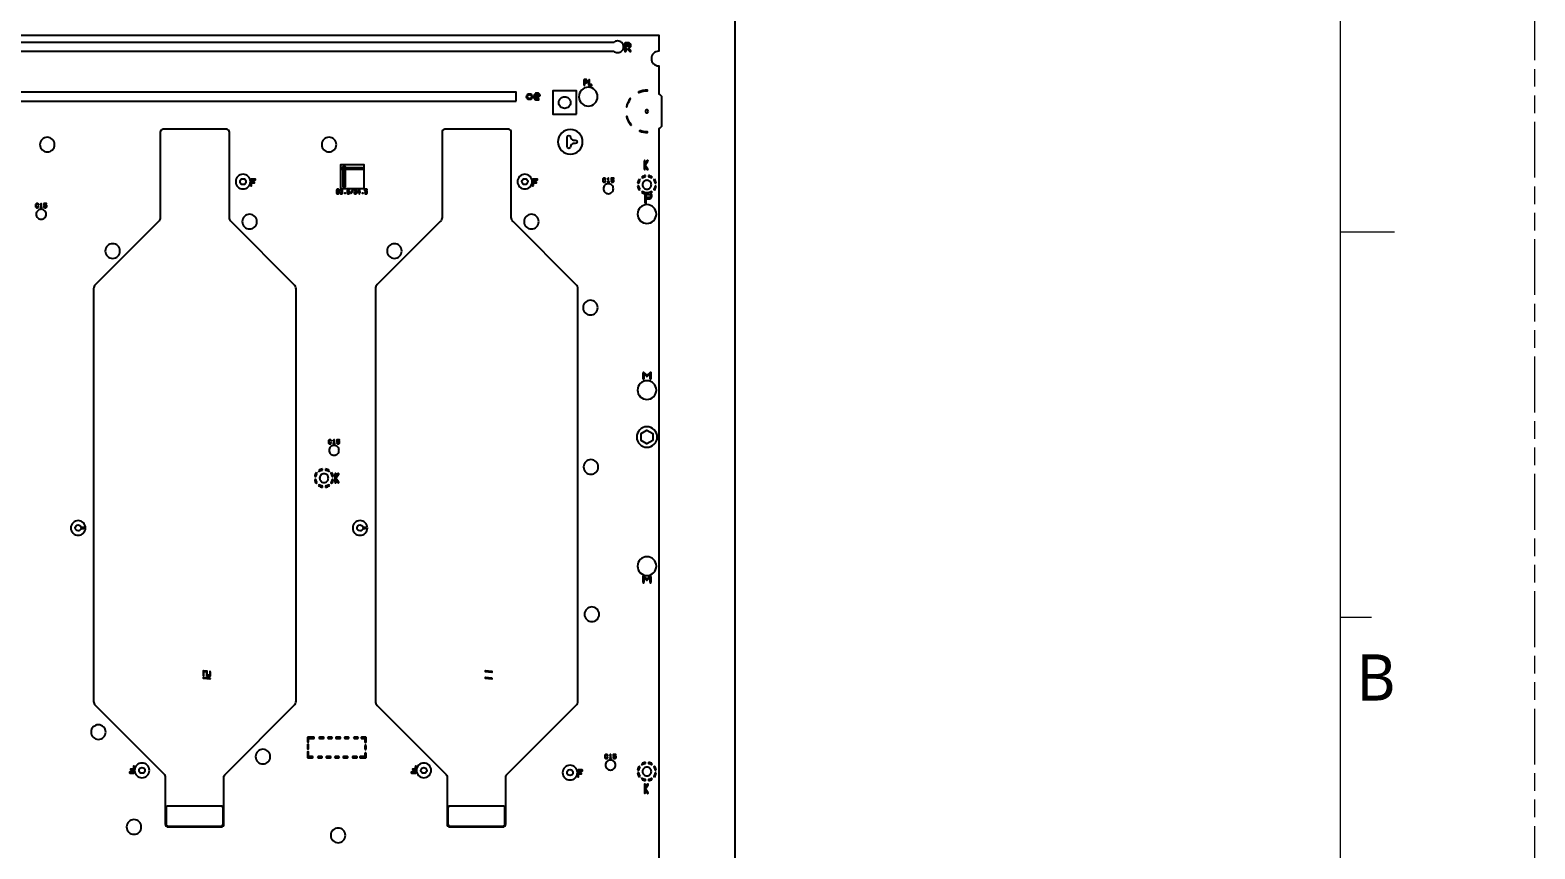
# Model space of a CAD drawing. Extents: x 2864 to 3941, y 2420 to 3182.
# Drawn here: x 3684.9 to 3941.2, y 2906 to 3045.5 of the extents above; entities that cross this region are included whole.
import ezdxf

# ---------------------------------------------------------------- set-up
doc = ezdxf.new("R2010")
doc.units = 0
doc.linetypes.add('PHANTOM', pattern=[29.5, 9.5, -1.5, 3, -1.5, 3, -1.5, 9.5])
doc.layers.get('0').update_dxf_attribs({"lineweight": 0})
doc.layers.add('0PAPERF', color=2, linetype='PHANTOM', lineweight=0, plot=False)
for name, color, linetype in [('btr2_panel_layer1', 7, 'Continuous'), ('susa-b_layer0', 1, 'Continuous'), ('鵬鼎', 5, 'Continuous')]:
    doc.layers.add(name, color=color, linetype=linetype)
doc.layers.add('備註', color=1, linetype='Continuous', lineweight=0)
doc.styles.get("Standard").update_dxf_attribs({"font": 'simplex.shx', "height": 2.7})

msp = doc.modelspace()

# ---------------------------------------------------------------- linework, layer by layer
at = {"lineweight": 0}
for p, q in [((3908.06702, 2441.38617), (3908.06702, 3142.38933)), ((3908.06702, 3011.11533), (3917.2562, 3011.11533)), ((3908.06702, 2945.47833), (3913.31798, 2945.47833))]:
    msp.add_line(p, q, dxfattribs=at)
at = {"layer": '0PAPERF'}
msp.add_line((3908.06702, 2441.38617), (3908.06702, 3124.92558), dxfattribs=at)
at = {"layer": 'btr2_panel_layer1'}
for p, q in [((3783.35363, 3019.60189), (3783.45297, 3019.60189)), ((3788.77217, 3019.97334), (3788.62873, 3020.11678)), ((3789.67299, 3020.55358), (3789.67299, 3020.75643)), ((3740.80277, 3017.94934), (3740.88153, 3018.0981)), ((3740.88153, 3017.94934), (3740.80277, 3017.94934)), ((3740.88153, 3018.0981), (3740.88153, 3017.94934)), ((3788.62874, 3018.23538), (3788.77217, 3018.37882)), ((3686.75085, 3015.25875), (3686.85018, 3015.25875)), ((3736.63384, 2975.02588), (3736.73318, 2975.02588)), ((3734.67299, 2970.55358), (3734.67299, 2970.75643)), ((3733.77217, 2969.97334), (3733.62873, 2970.11678)), ((3733.62874, 2968.23538), (3733.77217, 2968.37882)), ((3783.71216, 2921.39331), (3783.81149, 2921.39331)), ((3788.77217, 2919.97334), (3788.62873, 2920.11678)), ((3789.67299, 2920.55358), (3789.67299, 2920.75643)), ((3788.62874, 2918.23538), (3788.77217, 2918.37882))]:
    msp.add_line(p, q, dxfattribs=at)
at = {"layer": 'btr2_panel_layer1', "linetype": 'Continuous'}
for points in [[(3804.92299, 2643.67608), (3804.92299, 2838.97608), (3805.92299, 2838.97608, 1), (3805.92299, 2839.37608), (3804.92299, 2839.37608), (3804.92299, 3044.67608), (3804.92299, 3058.97608), (3805.92299, 3058.97608, 1), (3805.92299, 3059.37608), (3804.92299, 3059.37608), (3804.92299, 3080.67608), (3791.92299, 3080.67608), (3537.92299, 3080.67608), (3524.92299, 3080.67608), (3524.92299, 3059.37608), (3523.92299, 3059.37608, 1), (3523.92299, 3058.97608), (3524.92299, 3058.97608), (3524.92299, 3044.67608)], [(3537.92299, 3044.67608), (3791.92299, 3044.67608), (3791.92299, 3041.92608, 0.414215), (3790.67299, 3040.67608, 0.414215), (3791.92299, 3039.42608), (3791.92299, 3034.66941, -0.044688), (3792.42299, 3034.26645), (3792.42299, 3029.08572, -0.044688), (3791.92299, 3028.68276), (3791.92299, 2842.16941, -0.044688), (3792.42299, 2841.76645), (3792.42299, 2836.58572, -0.044688), (3791.92299, 2836.18276), (3791.92299, 2654.66941, -0.044688)], [(3787.20698, 3042.80096), (3787.20698, 3043.00792, 0.200077), (3787.16998, 3043.09669), (3786.9638, 3043.30287, 0.200077), (3786.87503, 3043.33987), (3786.25417, 3043.33987, 0.414226), (3786.12917, 3043.21487), (3786.12917, 3042.59401)], [(3786.12917, 3042.59401), (3786.12917, 3041.97315, 1), (3786.37917, 3041.97315), (3786.37917, 3042.46901), (3786.40935, 3042.46901), (3786.9936, 3041.88476, 1), (3787.17037, 3042.06154), (3786.7629, 3042.46901)], [(3786.7629, 3042.46901), (3786.87503, 3042.46901, 0.200077), (3786.9638, 3042.50601), (3787.16998, 3042.71219, 0.200077), (3787.20698, 3042.80096)], [(3779.77314, 3036.72953), (3779.77314, 3036.87125, 0.166398), (3779.75867, 3036.9142), (3779.6494, 3037.05658, 0.234442), (3779.59354, 3037.08396), (3779.26606, 3037.08396, 0.414239), (3779.19606, 3037.01396), (3779.19606, 3036.58681)], [(3587.0461, 3035.76996), (3587.0461, 3034.92848), (3586.89919, 3034.92848, 0.063141), (3586.88021, 3034.92608), (3564.34346, 3034.92608), (3564.34346, 3033.42608), (3767.6443, 3033.42608)], [(3767.6443, 3033.42608), (3767.6443, 3034.92608), (3653.66213, 3034.92608), (3653.55253, 3035.0085, 0.047639), (3653.25438, 3035.14515, 0.065531), (3653.10294, 3035.17885), (3653.09688, 3035.17885), (3653.09082, 3035.17077), (3653.09082, 3035.15144), (3653.12299, 3035.1177), (3653.19536, 3035.06372), (3653.31598, 3034.94227), (3653.33004, 3034.92608)], [(3771.72749, 3034.49203), (3771.50895, 3034.72713, 0.209079), (3771.44281, 3034.75585), (3771.00616, 3034.75585, 0.209079), (3770.94003, 3034.72713), (3770.72148, 3034.49203, 0.190123), (3770.6974, 3034.43053), (3770.6974, 3034.19565)], [(3770.6974, 3034.19565), (3770.6974, 3033.96077, 0.190123), (3770.72148, 3033.89927), (3770.94003, 3033.66418, 0.209079), (3771.00616, 3033.63545), (3771.44303, 3033.63545, 1), (3771.44303, 3033.81545), (3771.04516, 3033.81545), (3770.8774, 3033.99592), (3770.8774, 3034.10565), (3771.44303, 3034.10565, 0.20993), (3771.50929, 3034.13475), (3771.72711, 3034.36907, 0.394798), (3771.72749, 3034.49203)], [(3779.19606, 3036.58681), (3779.19606, 3036.15966, 1), (3779.33606, 3036.15966), (3779.33606, 3036.51681), (3779.59354, 3036.51681, 0.234442), (3779.6494, 3036.54419), (3779.75867, 3036.68658, 0.166397), (3779.77314, 3036.72953)], [(3788.51454, 3034.98913, 1), (3788.55366, 3034.8971, -0.104909), (3789.97943, 3035.17563, 1), (3789.98104, 3035.27561)], [(3786.41505, 3032.48502, 1), (3786.5125, 3032.46255, -0.106282), (3787.13706, 3033.79472)], [(3787.25342, 3029.41259, -0.111014), (3786.54155, 3030.77282, 1), (3786.44494, 3030.74701)], [(3789.61366, 3022.76598), (3789.61366, 3023.24533, 1), (3789.46366, 3023.24533), (3789.46366, 3021.80493, 1), (3789.61366, 3021.80493), (3789.61366, 3022.28428)], [(3790.09709, 3021.84751), (3789.62976, 3022.52513), (3790.09709, 3023.20275, 1), (3789.97361, 3023.28791), (3789.61366, 3022.76598)], [(3789.61366, 3022.28428), (3789.97361, 3021.76235, 1), (3790.09709, 3021.84751)], [(3723.2064, 3019.99201, 1), (3723.2064, 3020.14201), (3722.51103, 3020.14201, 0.414241), (3722.43603, 3020.06701), (3722.43603, 3019.54549)], [(3722.43603, 3019.54549), (3722.43603, 3019.02397, 1), (3722.58603, 3019.02397), (3722.58603, 3019.47049), (3723.03256, 3019.47049, 1), (3723.03256, 3019.62049), (3722.58603, 3019.62049), (3722.58603, 3019.99201), (3723.2064, 3019.99201)], [(3771.2064, 3019.99201, 1), (3771.2064, 3020.14201), (3770.51103, 3020.14201, 0.414241), (3770.43603, 3020.06701), (3770.43603, 3019.54549)], [(3770.43603, 3019.54549), (3770.43603, 3019.02397, 1), (3770.58603, 3019.02397), (3770.58603, 3019.47049), (3771.03256, 3019.47049, 1), (3771.03256, 3019.62049), (3770.58603, 3019.62049), (3770.58603, 3019.99201), (3771.2064, 3019.99201)], [(3783.45297, 3019.60189, 1), (3783.45297, 3019.70189), (3783.40363, 3019.70189), (3783.40363, 3020.24792, 0.669786), (3783.31812, 3020.28312), (3783.21894, 3020.18394, 1), (3783.28965, 3020.11323), (3783.30363, 3020.12721)], [(3783.30363, 3020.12721), (3783.30363, 3019.70189), (3783.25429, 3019.70189, 1), (3783.25429, 3019.60189), (3783.35363, 3019.60189)], [(3788.34264, 3019.42608), (3788.54549, 3019.42608, -0.106992), (3788.77217, 3019.97334)], [(3788.98229, 3020.47033), (3789.12573, 3020.3269, -0.106991), (3789.67299, 3020.55358)], [(3790.17299, 3020.75643), (3790.17299, 3020.55358, -0.106992), (3790.72025, 3020.3269), (3790.86368, 3020.47033)], [(3791.21724, 3020.11678), (3791.0738, 3019.97334, -0.106991), (3791.30048, 3019.42608), (3791.50333, 3019.42608)], [(3739.281, 3017.77676), (3739.281, 3017.88934, 0.156474), (3739.26981, 3017.92423), (3739.19075, 3018.03624, 0.245285), (3739.14153, 3018.06193), (3738.96312, 3018.06193), (3738.96312, 3018.09547), (3739.09315, 3018.27967), (3739.221, 3018.27967, 1), (3739.221, 3018.39967), (3739.06206, 3018.39967, 0.245298), (3739.01284, 3018.37399), (3738.85431, 3018.1494, 0.156461), (3738.84312, 3018.11451), (3738.84312, 3018.00193)], [(3738.84312, 3018.00193), (3738.84312, 3017.77676, 0.156474), (3738.85431, 3017.74187), (3738.93337, 3017.62987, 0.245285), (3738.98259, 3017.60418), (3739.14153, 3017.60418, 0.245298), (3739.19075, 3017.62987), (3739.26981, 3017.74187, 0.156461), (3739.281, 3017.77676)], [(3788.77217, 3018.37882, -0.106993), (3788.54549, 3018.92608), (3788.34264, 3018.92608)], [(3790.86368, 3017.88183), (3790.72025, 3018.02527, -0.106991), (3790.17299, 3017.79858), (3790.17299, 3017.7679), (3789.68768, 3017.7679, 0.029652), (3789.67299, 3017.76704), (3789.67299, 3017.79858, -0.106992), (3789.12573, 3018.02527), (3788.98229, 3017.88183)], [(3788.98229, 3017.88183, 0.100685), (3789.56268, 3017.61718), (3789.56268, 3016.8936)], [(3789.56268, 3016.8936), (3789.56268, 3016.1443, 1), (3789.81268, 3016.1443), (3789.81268, 3016.7686), (3790.43952, 3016.7686, 0.235848), (3790.53945, 3016.81851), (3790.72706, 3017.06697, 0.163746), (3790.75248, 3017.14252), (3790.75248, 3017.39398, 0.163734), (3790.72706, 3017.46954), (3790.54998, 3017.70405, 0.056526), (3790.86368, 3017.88183)], [(3791.50333, 3018.92608), (3791.30048, 3018.92608, -0.106992), (3791.0738, 3018.37882), (3791.21724, 3018.23538)], [(3686.85018, 3015.25875, 1), (3686.85018, 3015.35875), (3686.80085, 3015.35875), (3686.80085, 3015.90477, 0.669786), (3686.71534, 3015.93997), (3686.61615, 3015.84079, 1), (3686.68686, 3015.77008), (3686.70085, 3015.78406)], [(3686.70085, 3015.78406), (3686.70085, 3015.35875), (3686.65151, 3015.35875, 1), (3686.65151, 3015.25875), (3686.75085, 3015.25875)], [(3790.63398, 2986.11177), (3790.63398, 2987.10515, 0.63678), (3790.46976, 2987.18181), (3789.93795, 2986.73863), (3789.40613, 2987.18181, 0.63678), (3789.24192, 2987.10515), (3789.24192, 2986.11177, 1), (3789.44192, 2986.11177), (3789.44192, 2986.89164)], [(3789.44192, 2986.89164), (3789.87393, 2986.53163, 0.362064), (3790.00197, 2986.53163), (3790.43398, 2986.89164)], [(3790.43398, 2986.89164), (3790.43398, 2986.11177, 1), (3790.63398, 2986.11177)], [(3736.73318, 2975.02588, 1), (3736.73318, 2975.12588), (3736.68384, 2975.12588), (3736.68384, 2975.67191, 0.669786), (3736.59833, 2975.70711), (3736.49915, 2975.60792, 1), (3736.56986, 2975.53721), (3736.58384, 2975.5512)], [(3736.58384, 2975.5512), (3736.58384, 2975.12588), (3736.5345, 2975.12588, 1), (3736.5345, 2975.02588), (3736.63384, 2975.02588)], [(3733.98229, 2970.47033), (3734.12573, 2970.3269, -0.106991), (3734.67299, 2970.55358)], [(3735.17299, 2970.75643), (3735.17299, 2970.55358, -0.106992), (3735.72025, 2970.3269), (3735.86368, 2970.47033)], [(3733.34264, 2969.42608), (3733.54549, 2969.42608, -0.106992), (3733.77217, 2969.97334)], [(3733.77217, 2968.37882, -0.106993), (3733.54549, 2968.92608), (3733.34264, 2968.92608)], [(3734.67299, 2967.59573), (3734.67299, 2967.79858, -0.106992), (3734.12573, 2968.02527), (3733.98229, 2967.88183)], [(3735.86368, 2967.88183), (3735.72025, 2968.02527, -0.106991), (3735.17299, 2967.79858), (3735.17299, 2967.59573)], [(3736.21724, 2970.11678), (3736.0738, 2969.97334, -0.106991), (3736.30048, 2969.42608), (3736.50333, 2969.42608)], [(3736.50333, 2968.92608), (3736.30048, 2968.92608, -0.106992), (3736.0738, 2968.37882), (3736.21724, 2968.23538)], [(3736.94032, 2969.41165), (3736.94032, 2969.891, 1), (3736.79032, 2969.891), (3736.79032, 2968.4506, 1), (3736.94032, 2968.4506), (3736.94032, 2968.92995)], [(3737.42375, 2968.49318), (3736.95642, 2969.1708), (3737.42375, 2969.84842, 1), (3737.30027, 2969.93358), (3736.94032, 2969.41165)], [(3736.94032, 2968.92995), (3737.30027, 2968.40802, 1), (3737.42375, 2968.49318)], [(3790.62141, 2951.38057), (3790.62141, 2952.37395, 0.63678), (3790.4572, 2952.45061), (3789.92538, 2952.00743), (3789.39357, 2952.45061, 0.63678), (3789.22936, 2952.37395), (3789.22936, 2951.38057, 1), (3789.42936, 2951.38057), (3789.42936, 2952.16044)], [(3789.42936, 2952.16044), (3789.86137, 2951.80044, 0.362064), (3789.9894, 2951.80044), (3790.42141, 2952.16044)], [(3790.42141, 2952.16044), (3790.42141, 2951.38057, 1), (3790.62141, 2951.38057)], [(3783.81149, 2921.39331, 1), (3783.81149, 2921.49331), (3783.76216, 2921.49331), (3783.76216, 2922.03934, 0.669786), (3783.67665, 2922.07454), (3783.57746, 2921.97535, 1), (3783.64817, 2921.90464), (3783.66216, 2921.91863)], [(3783.66216, 2921.91863), (3783.66216, 2921.49331), (3783.61282, 2921.49331, 1), (3783.61282, 2921.39331), (3783.71216, 2921.39331)], [(3778.89753, 2919.29118, 1), (3778.89753, 2919.44118), (3778.20216, 2919.44118, 0.414241), (3778.12716, 2919.36618), (3778.12716, 2918.84465)], [(3778.12716, 2918.84465), (3778.12716, 2918.32313, 1), (3778.27716, 2918.32313), (3778.27716, 2918.76965), (3778.72368, 2918.76965, 1), (3778.72368, 2918.91965), (3778.27716, 2918.91965), (3778.27716, 2919.29118), (3778.89753, 2919.29118)], [(3788.34264, 2919.42608), (3788.54549, 2919.42608, -0.106992), (3788.77217, 2919.97334)], [(3788.98229, 2920.47033), (3789.12573, 2920.3269, -0.106991), (3789.67299, 2920.55358)], [(3790.17299, 2920.75643), (3790.17299, 2920.55358, -0.106992), (3790.72025, 2920.3269), (3790.86368, 2920.47033)], [(3791.21724, 2920.11678), (3791.0738, 2919.97334, -0.106991), (3791.30048, 2919.42608), (3791.50333, 2919.42608)], [(3788.77217, 2918.37882, -0.106993), (3788.54549, 2918.92608), (3788.34264, 2918.92608)], [(3789.67299, 2917.59573), (3789.67299, 2917.79858, -0.106992), (3789.12573, 2918.02527), (3788.98229, 2917.88183)], [(3789.64686, 2916.48666), (3789.64686, 2916.96601, 1), (3789.49686, 2916.96601), (3789.49686, 2915.52561, 1), (3789.64686, 2915.52561), (3789.64686, 2916.00496)], [(3790.13029, 2915.56819), (3789.66297, 2916.24581), (3790.13029, 2916.92343, 1), (3790.00681, 2917.00859), (3789.64686, 2916.48666)], [(3790.86368, 2917.88183), (3790.72025, 2918.02527, -0.106991), (3790.17299, 2917.79858), (3790.17299, 2917.59573)], [(3791.50333, 2918.92608), (3791.30048, 2918.92608, -0.106992), (3791.0738, 2918.37882), (3791.21724, 2918.23538)], [(3789.64686, 2916.00496), (3790.00681, 2915.48303, 1), (3790.13029, 2915.56819)]]:
    msp.add_lwpolyline(points, format="xyb", dxfattribs=at)
for points in [[(3785.92299, 3042.67608, 0.414216), (3784.92299, 3043.67608, 0.182679), (3784.26155, 3043.42608), (3545.83711, 3043.42608, 1), (3545.83711, 3041.92608), (3784.26155, 3041.92608, 0.182679), (3784.92299, 3041.67608, 0.414216)], [(3780.50314, 3036.08966, 1), (3780.50314, 3036.22966), (3780.13606, 3036.22966), (3780.13606, 3037.01396, 1), (3779.99606, 3037.01396), (3779.99606, 3036.15966, 0.414239), (3780.06606, 3036.08966)], [(3781.52299, 3034.17608, 0.414215), (3779.92299, 3035.77608, 0.414215), (3778.32299, 3034.17608, 0.414215), (3779.92299, 3032.57608, 0.414215)], [(3776.92299, 3033.17608, -0.414216), (3775.92299, 3032.17608, -0.414216), (3774.92299, 3033.17608, -0.414216), (3775.92299, 3034.17608, -0.414216)], [(3790.17299, 3031.67608, 0.414222), (3789.92299, 3031.92608, 0.414222), (3789.67299, 3031.67608, 0.414222), (3789.92299, 3031.42608, 0.414222)], [(3689.03473, 3026.01539, 0.414215), (3687.78473, 3027.26539, 0.414215), (3686.53473, 3026.01539, 0.414215), (3687.78473, 3024.76539, 0.414215)], [(3730.16006, 2931.17197), (3730.16006, 3001.43116, 0.198849), (3729.8672, 3002.13805), (3719.11182, 3012.89342, -0.198916), (3718.81896, 3013.60056), (3718.81896, 3028.11361, 0.414068), (3718.31884, 3028.61348), (3707.52384, 3028.61348, 0.414218), (3707.02396, 3028.11361), (3707.02396, 3013.60056, -0.198916), (3706.7311, 3012.89342), (3695.97877, 3002.14109, 0.198916), (3695.68591, 3001.43396), (3695.68591, 2931.13412, 0.198917), (3695.97877, 2930.42699), (3707.73302, 2918.67273, -0.198625), (3707.87918, 2918.31957), (3707.87918, 2910.23882, 0.414364), (3708.37931, 2909.73869), (3717.37929, 2909.73869, 0.414217), (3717.87916, 2910.23882), (3717.87916, 2918.26978, -0.198853), (3718.02562, 2918.62326), (3729.8672, 2930.46483, 0.198917)], [(3737.03473, 3026.01539, 0.414215), (3735.78473, 3027.26539, 0.414215), (3734.53473, 3026.01539, 0.414215), (3735.78473, 3024.76539, 0.414215)], [(3778.16006, 2931.17197), (3778.16006, 3001.43116, 0.198849), (3777.8672, 3002.13805), (3767.11182, 3012.89342, -0.198916), (3766.81896, 3013.60056), (3766.81896, 3028.11361, 0.414068), (3766.31884, 3028.61348), (3755.52384, 3028.61348, 0.414218), (3755.02396, 3028.11361), (3755.02396, 3013.60056, -0.198916), (3754.7311, 3012.89342), (3743.97877, 3002.14109, 0.198916), (3743.68591, 3001.43396), (3743.68591, 2931.13412, 0.198917), (3743.97877, 2930.42699), (3755.73302, 2918.67273, -0.198625), (3755.87918, 2918.31957), (3755.87918, 2910.23882, 0.414364), (3756.37931, 2909.73869), (3765.37929, 2909.73869, 0.414217), (3765.87916, 2910.23882), (3765.87916, 2918.26978, -0.198853), (3766.02562, 2918.62326), (3777.8672, 2930.46483, 0.198917)], [(3778.9666, 3026.46813, 0.414215), (3776.8666, 3028.56813, 0.414215), (3774.7666, 3026.46813, 0.414215), (3776.8666, 3024.36813, 0.414215)], [(3777.7166, 3026.16813), (3777.4166, 3026.16813, 0.414217), (3776.9166, 3025.66813, -1), (3776.3166, 3025.66813), (3776.3166, 3027.26813, -1), (3776.9166, 3027.26813, 0.414217), (3777.4166, 3026.76813), (3777.7166, 3026.76813, -1)], [(3789.98586, 3028.07664, 1), (3789.98411, 3028.17662, -0.091818), (3788.72689, 3028.38681, 1), (3788.69271, 3028.29283, 0.091818)], [(3741.43942, 3021.76618), (3738.52071, 3021.76618), (3738.52071, 3018.84748, -1), (3738.43712, 3018.84748), (3738.43712, 3021.76618), (3738.40261, 3021.76618), (3738.40261, 3018.84748, -1), (3738.31902, 3018.84748), (3738.31902, 3021.76618), (3738.28451, 3021.76618), (3738.28451, 3018.84748, -1), (3738.20092, 3018.84748), (3738.20092, 3021.76618), (3738.04322, 3021.76618, -1), (3738.04322, 3021.84977), (3738.20092, 3021.84977), (3738.20092, 3021.88428), (3738.04322, 3021.88428, -1), (3738.04322, 3021.96787), (3738.20092, 3021.96787), (3738.20092, 3022.00238), (3738.04322, 3022.00238, -1), (3738.04322, 3022.08597), (3738.20092, 3022.08597), (3738.20092, 3022.24368, -1), (3738.28451, 3022.24368), (3738.28451, 3022.08597), (3738.31902, 3022.08597), (3738.31902, 3022.24368, -1), (3738.40261, 3022.24368), (3738.40261, 3022.08597), (3738.43712, 3022.08597), (3738.43712, 3022.24368, -1), (3738.52071, 3022.24368), (3738.52071, 3022.08597), (3741.43942, 3022.08597, -1), (3741.43942, 3022.00238), (3738.52071, 3022.00238), (3738.52071, 3021.96787), (3741.43942, 3021.96787, -1), (3741.43942, 3021.88428), (3738.52071, 3021.88428), (3738.52071, 3021.84977), (3741.43942, 3021.84977, -1)], [(3722.37788, 3019.69478, 0.414215), (3721.12788, 3020.94478, 0.414215), (3719.87788, 3019.69478, 0.414215), (3721.12788, 3018.44478, 0.414215)], [(3721.62788, 3019.69478, -0.414217), (3721.12788, 3019.19478, -0.414217), (3720.62788, 3019.69478, -0.414217), (3721.12788, 3020.19478, -0.414217)], [(3770.37788, 3019.69478, 0.414215), (3769.12788, 3020.94478, 0.414215), (3767.87788, 3019.69478, 0.414215), (3769.12788, 3018.44478, 0.414215)], [(3769.62788, 3019.69478, -0.414217), (3769.12788, 3019.19478, -0.414217), (3768.62788, 3019.69478, -0.414217), (3769.12788, 3020.19478, -0.414217)], [(3782.88766, 3019.71588, 1), (3782.81695, 3019.78659), (3782.73226, 3019.70189), (3782.575, 3019.70189), (3782.50495, 3019.77194), (3782.50495, 3020.12787), (3782.575, 3020.19792), (3782.73226, 3020.19792), (3782.81695, 3020.11323, 1), (3782.88766, 3020.18394), (3782.78848, 3020.28312, 0.200121), (3782.75297, 3020.29792), (3782.55429, 3020.29792, 0.200121), (3782.51878, 3020.28312), (3782.41975, 3020.18409, 0.200121), (3782.40495, 3020.14858), (3782.40495, 3019.75123, 0.200121), (3782.41975, 3019.71572), (3782.51878, 3019.61669, 0.200121), (3782.55429, 3019.60189), (3782.75297, 3019.60189, 0.200121), (3782.78848, 3019.61669)], [(3784.20888, 3018.48525, 0.414215), (3783.35888, 3019.33525, 0.414215), (3782.50888, 3018.48525, 0.414215), (3783.35888, 3017.63525, 0.414215)], [(3784.3023, 3019.75123), (3784.3023, 3019.94991, 0.200121), (3784.2875, 3019.98542), (3784.18848, 3020.08444, 0.200121), (3784.15297, 3020.09924), (3783.90495, 3020.09924), (3783.90495, 3020.19792), (3784.2523, 3020.19792, 1), (3784.2523, 3020.29792), (3783.85495, 3020.29792, 0.414253), (3783.80495, 3020.24792), (3783.80495, 3020.04924, 0.414253), (3783.85495, 3019.99924), (3784.13226, 3019.99924), (3784.2023, 3019.9292), (3784.2023, 3019.77194), (3784.13226, 3019.70189), (3783.975, 3019.70189), (3783.89031, 3019.78659, 1), (3783.8196, 3019.71588), (3783.91878, 3019.61669, 0.200121), (3783.95429, 3019.60189), (3784.15297, 3019.60189, 0.200121), (3784.18848, 3019.61669), (3784.2875, 3019.71572, 0.200121)], [(3790.67299, 3019.17608, 0.414216), (3789.92299, 3019.92608, 0.414216), (3789.17299, 3019.17608, 0.414216), (3789.92299, 3018.42608, 0.414216)], [(3737.481, 3017.77676), (3737.481, 3017.88934, 0.156474), (3737.46981, 3017.92423), (3737.41497, 3018.00193), (3737.46981, 3018.07962, 0.156461), (3737.481, 3018.11451), (3737.481, 3018.22709, 0.156474), (3737.46981, 3018.26198), (3737.39075, 3018.37399, 0.245285), (3737.34153, 3018.39967), (3737.18259, 3018.39967, 0.245298), (3737.13337, 3018.37399), (3737.05431, 3018.26198, 0.156461), (3737.04312, 3018.22709), (3737.04312, 3018.11451, 0.156474), (3737.05431, 3018.07962), (3737.10915, 3018.00193), (3737.05431, 3017.92423, 0.156461), (3737.04312, 3017.88934), (3737.04312, 3017.77676, 0.156474), (3737.05431, 3017.74187), (3737.13337, 3017.62987, 0.245285), (3737.18259, 3017.60418), (3737.34153, 3017.60418, 0.245298), (3737.39075, 3017.62987), (3737.46981, 3017.74187, 0.156461)], [(3738.081, 3017.77676), (3738.081, 3017.88934, 0.156474), (3738.06981, 3017.92423), (3738.01497, 3018.00193), (3738.06981, 3018.07962, 0.156461), (3738.081, 3018.11451), (3738.081, 3018.33967, 0.414245), (3738.021, 3018.39967), (3737.70312, 3018.39967, 1), (3737.70312, 3018.27967), (3737.961, 3018.27967), (3737.961, 3018.13355), (3737.91044, 3018.06193), (3737.86206, 3018.06193, 1), (3737.86206, 3017.94193), (3737.91044, 3017.94193), (3737.961, 3017.8703), (3737.961, 3017.7958), (3737.91044, 3017.72418), (3737.81368, 3017.72418), (3737.75214, 3017.81136, 1), (3737.6541, 3017.74216), (3737.73337, 3017.62987, 0.245285), (3737.78259, 3017.60418), (3737.94153, 3017.60418, 0.245298), (3737.99075, 3017.62987), (3738.06981, 3017.74187, 0.156461)], [(3739.87002, 3018.19249, 1), (3739.77198, 3018.26169), (3739.4541, 3017.81136, 1), (3739.55214, 3017.74216)], [(3740.481, 3017.77676), (3740.481, 3017.88934, 0.156474), (3740.46981, 3017.92423), (3740.41497, 3018.00193), (3740.46981, 3018.07962, 0.156461), (3740.481, 3018.11451), (3740.481, 3018.33967, 0.414245), (3740.421, 3018.39967), (3740.10312, 3018.39967, 1), (3740.10312, 3018.27967), (3740.361, 3018.27967), (3740.361, 3018.13355), (3740.31044, 3018.06193), (3740.26206, 3018.06193, 1), (3740.26206, 3017.94193), (3740.31044, 3017.94193), (3740.361, 3017.8703), (3740.361, 3017.7958), (3740.31044, 3017.72418), (3740.21368, 3017.72418), (3740.15214, 3017.81136, 1), (3740.0541, 3017.74216), (3740.13337, 3017.62987, 0.245285), (3740.18259, 3017.60418), (3740.34153, 3017.60418, 0.245298), (3740.39075, 3017.62987), (3740.46981, 3017.74187, 0.156461)], [(3741.021, 3017.82934, 1), (3741.021, 3017.94934), (3741.00153, 3017.94934), (3741.00153, 3018.33967, 0.782945), (3740.88844, 3018.36763), (3740.65016, 3017.91754, 0.565966), (3740.70312, 3017.82934), (3740.88153, 3017.82934), (3740.88153, 3017.66418, 1), (3741.00153, 3017.66418), (3741.00153, 3017.82934)], [(3742.281, 3017.77676), (3742.281, 3018.00193, 0.156474), (3742.26981, 3018.03682), (3742.19075, 3018.14882, 0.245285), (3742.14153, 3018.17451), (3741.96312, 3018.17451), (3741.96312, 3018.27967), (3742.221, 3018.27967, 1), (3742.221, 3018.39967), (3741.90312, 3018.39967, 0.414245), (3741.84312, 3018.33967), (3741.84312, 3018.11451, 0.414245), (3741.90312, 3018.05451), (3742.11044, 3018.05451), (3742.161, 3017.98288), (3742.161, 3017.7958), (3742.11044, 3017.72418), (3742.01368, 3017.72418), (3741.95214, 3017.81136, 1), (3741.8541, 3017.74216), (3741.93337, 3017.62987, 0.245285), (3741.98259, 3017.60418), (3742.14153, 3017.60418, 0.245298), (3742.19075, 3017.62987), (3742.26981, 3017.74187, 0.156461)], [(3686.28488, 3015.37273, 1), (3686.21417, 3015.44344), (3686.12947, 3015.35875), (3685.97222, 3015.35875), (3685.90217, 3015.42879), (3685.90217, 3015.78472), (3685.97222, 3015.85477), (3686.12947, 3015.85477), (3686.21417, 3015.77008, 1), (3686.28488, 3015.84079), (3686.18569, 3015.93997, 0.200121), (3686.15018, 3015.95477), (3685.95151, 3015.95477, 0.200121), (3685.916, 3015.93997), (3685.81697, 3015.84094, 0.200121), (3685.80217, 3015.80543), (3685.80217, 3015.40808, 0.200121), (3685.81697, 3015.37257), (3685.916, 3015.27355, 0.200121), (3685.95151, 3015.25875), (3686.15018, 3015.25875, 0.200121), (3686.18569, 3015.27355)], [(3687.60609, 3014.1421, 0.414215), (3686.75609, 3014.9921, 0.414215), (3685.90609, 3014.1421, 0.414215), (3686.75609, 3013.2921, 0.414215)], [(3687.69952, 3015.40808), (3687.69952, 3015.60676, 0.200121), (3687.68472, 3015.64227), (3687.58569, 3015.7413, 0.200121), (3687.55018, 3015.7561), (3687.30217, 3015.7561), (3687.30217, 3015.85477), (3687.64952, 3015.85477, 1), (3687.64952, 3015.95477), (3687.25217, 3015.95477, 0.414253), (3687.20217, 3015.90477), (3687.20217, 3015.7061, 0.414253), (3687.25217, 3015.6561), (3687.52947, 3015.6561), (3687.59952, 3015.58605), (3687.59952, 3015.42879), (3687.52947, 3015.35875), (3687.37222, 3015.35875), (3687.28753, 3015.44344, 1), (3687.21682, 3015.37273), (3687.316, 3015.27355, 0.200121), (3687.35151, 3015.25875), (3687.55018, 3015.25875, 0.200121), (3687.58569, 3015.27355), (3687.68472, 3015.37257, 0.200121)], [(3723.49662, 3012.88402, 0.414215), (3722.24662, 3014.13402, 0.414215), (3720.99662, 3012.88402, 0.414215), (3722.24662, 3011.63402, 0.414215)], [(3771.49662, 3012.88402, 0.414215), (3770.24662, 3014.13402, 0.414215), (3768.99662, 3012.88402, 0.414215), (3770.24662, 3011.63402, 0.414215)], [(3791.52299, 3014.17608, 0.414215), (3789.92299, 3015.77608, 0.414215), (3788.32299, 3014.17608, 0.414215), (3789.92299, 3012.57608, 0.414215)], [(3700.16743, 3007.8672, 0.414215), (3698.91743, 3009.1172, 0.414215), (3697.66743, 3007.8672, 0.414215), (3698.91743, 3006.6172, 0.414215)], [(3748.16743, 3007.8672, 0.414215), (3746.91743, 3009.1172, 0.414215), (3745.66743, 3007.8672, 0.414215), (3746.91743, 3006.6172, 0.414215)], [(3781.54411, 2998.22529, 0.414215), (3780.29411, 2999.47529, 0.414215), (3779.04411, 2998.22529, 0.414215), (3780.29411, 2996.97529, 0.414215)], [(3791.52299, 2984.17608, 0.414215), (3789.92299, 2985.77608, 0.414215), (3788.32299, 2984.17608, 0.414215), (3789.92299, 2982.57608, 0.414215)], [(3736.16787, 2975.13986, 1), (3736.09716, 2975.21057), (3736.01247, 2975.12588), (3735.85521, 2975.12588), (3735.78516, 2975.19593), (3735.78516, 2975.55186), (3735.85521, 2975.62191), (3736.01247, 2975.62191), (3736.09716, 2975.53721, 1), (3736.16787, 2975.60792), (3736.06869, 2975.70711, 0.200121), (3736.03318, 2975.72191), (3735.8345, 2975.72191, 0.200121), (3735.79899, 2975.70711), (3735.69996, 2975.60808, 0.200121), (3735.68516, 2975.57257), (3735.68516, 2975.17522, 0.200121), (3735.69996, 2975.13971), (3735.79899, 2975.04068, 0.200121), (3735.8345, 2975.02588), (3736.03318, 2975.02588, 0.200121), (3736.06869, 2975.04068)], [(3737.58251, 2975.17522), (3737.58251, 2975.37389, 0.200121), (3737.56771, 2975.4094), (3737.46869, 2975.50843, 0.200121), (3737.43318, 2975.52323), (3737.18516, 2975.52323), (3737.18516, 2975.62191), (3737.53251, 2975.62191, 1), (3737.53251, 2975.72191), (3737.13516, 2975.72191, 0.414253), (3737.08516, 2975.67191), (3737.08516, 2975.47323, 0.414253), (3737.13516, 2975.42323), (3737.41247, 2975.42323), (3737.48251, 2975.35318), (3737.48251, 2975.19593), (3737.41247, 2975.12588), (3737.25521, 2975.12588), (3737.17052, 2975.21057, 1), (3737.09981, 2975.13986), (3737.19899, 2975.04068, 0.200121), (3737.2345, 2975.02588), (3737.43318, 2975.02588, 0.200121), (3737.46869, 2975.04068), (3737.56771, 2975.13971, 0.200121)], [(3791.67299, 2976.17608, 0.414215), (3789.92299, 2977.92608, 0.414215), (3788.17299, 2976.17608, 0.414215), (3789.92299, 2974.42608, 0.414215)], [(3737.48909, 2973.90924, 0.414215), (3736.63909, 2974.75924, 0.414215), (3735.78909, 2973.90924, 0.414215), (3736.63909, 2973.05924, 0.414215)], [(3781.63176, 2971.07448, 0.414215), (3780.38176, 2972.32448, 0.414215), (3779.13176, 2971.07448, 0.414215), (3780.38176, 2969.82448, 0.414215)], [(3735.67299, 2969.17608, 0.414216), (3734.92299, 2969.92608, 0.414216), (3734.17299, 2969.17608, 0.414216), (3734.92299, 2968.42608, 0.414216)], [(3694.30742, 2960.69013, 0.414215), (3693.05742, 2961.94013, 0.414215), (3691.80742, 2960.69013, 0.414215), (3693.05742, 2959.44013, 0.414215)], [(3694.00857, 2960.54013), (3693.53439, 2960.54013, -0.327544), (3693.05742, 2960.19013, -0.414217), (3692.55742, 2960.69013, -0.414217), (3693.05742, 2961.19013, -0.327542), (3693.53439, 2960.84013), (3694.00857, 2960.84013)], [(3742.30742, 2960.69013, 0.414215), (3741.05742, 2961.94013, 0.414215), (3739.80742, 2960.69013, 0.414215), (3741.05742, 2959.44013, 0.414215)], [(3742.00857, 2960.54013), (3741.53439, 2960.54013, -0.327544), (3741.05742, 2960.19013, -0.414217), (3740.55742, 2960.69013, -0.414217), (3741.05742, 2961.19013, -0.327542), (3741.53439, 2960.84013), (3742.00857, 2960.84013)], [(3791.52299, 2954.17608, 0.414215), (3789.92299, 2955.77608, 0.414215), (3788.32299, 2954.17608, 0.414215), (3789.92299, 2952.57608, 0.414215)], [(3781.79122, 2945.96592, 0.414215), (3780.54122, 2947.21592, 0.414215), (3779.29122, 2945.96592, 0.414215), (3780.54122, 2944.71592, 0.414215)], [(3715.57365, 2935.50051), (3715.57365, 2936.16547, 1), (3715.44865, 2936.16547), (3715.44865, 2935.56919), (3715.02188, 2935.61119), (3715.02188, 2936.21956, 0.38679), (3714.9655, 2936.28197), (3714.41373, 2936.33628, 0.444303), (3714.34512, 2936.27386), (3714.34512, 2935.60885, 1), (3714.47011, 2935.60885), (3714.47011, 2936.20513), (3714.89688, 2936.16313), (3714.89688, 2935.55482, 0.387065), (3714.95326, 2935.49234), (3715.50503, 2935.43804, 0.444609)], [(3715.51727, 2935.07767), (3714.9655, 2935.13197), (3714.96533, 2935.13199), (3714.41373, 2935.18628, 1), (3714.40149, 2935.06188), (3714.95309, 2935.0076), (3714.95326, 2935.00758), (3715.50503, 2934.95327, 1)], [(3763.51727, 2936.22767), (3762.9655, 2936.28197), (3762.96533, 2936.28199), (3762.41373, 2936.33628, 1), (3762.40149, 2936.21188), (3762.95309, 2936.1576), (3762.95326, 2936.15758), (3763.50503, 2936.10327, 1)], [(3763.51727, 2935.07767), (3762.9655, 2935.13197), (3762.96533, 2935.13199), (3762.41373, 2935.18628, 1), (3762.40149, 2935.06188), (3762.95309, 2935.0076), (3762.95326, 2935.00758), (3763.50503, 2934.95327, 1)], [(3697.75143, 2925.88785, 0.414215), (3696.50143, 2927.13785, 0.414215), (3695.25143, 2925.88785, 0.414215), (3696.50143, 2924.63785, 0.414215)], [(3733.15926, 2924.82852, 1), (3733.15926, 2925.02852), (3732.19369, 2925.02852, 0.414228), (3732.09369, 2924.92852), (3732.09369, 2924.29302, 1), (3732.29369, 2924.29302), (3732.29369, 2924.82852)], [(3734.80737, 2924.82852, 1), (3734.80737, 2925.02852), (3734.18937, 2925.02852, 1), (3734.18937, 2924.82852)], [(3736.26137, 2924.82852, 1), (3736.26137, 2925.02852), (3735.64337, 2925.02852, 1), (3735.64337, 2924.82852)], [(3737.64608, 2924.82852, 1), (3737.64608, 2925.02852), (3737.02808, 2925.02852, 1), (3737.02808, 2924.82852)], [(3739.09318, 2924.82852, 1), (3739.09318, 2925.02852), (3738.47518, 2925.02852, 1), (3738.47518, 2924.82852)], [(3740.67546, 2924.82852, 1), (3740.67546, 2925.02852), (3740.05746, 2925.02852, 1), (3740.05746, 2924.82852)], [(3742.09369, 2924.21218), (3742.09369, 2924.92852, 0.414228), (3741.99369, 2925.02852), (3741.30562, 2925.02852, 1), (3741.30562, 2924.82852), (3741.89369, 2924.82852), (3741.89369, 2924.21218, 1)], [(3725.76814, 2921.7116, 0.414215), (3724.51814, 2922.9616, 0.414215), (3723.26814, 2921.7116, 0.414215), (3724.51814, 2920.4616, 0.414215)], [(3732.29369, 2923.11687), (3732.29369, 2923.71687, 1), (3732.09369, 2923.71687), (3732.09369, 2923.11687, 1)], [(3732.92613, 2921.52852, 1), (3732.92613, 2921.72852), (3732.29369, 2921.72852), (3732.29369, 2922.43376, 1), (3732.09369, 2922.43376), (3732.09369, 2921.62852, 0.414228), (3732.19369, 2921.52852)], [(3734.53512, 2921.52852, 1), (3734.53512, 2921.72852), (3733.91712, 2921.72852, 1), (3733.91712, 2921.52852)], [(3735.98912, 2921.52852, 1), (3735.98912, 2921.72852), (3735.37112, 2921.72852, 1), (3735.37112, 2921.52852)], [(3737.44768, 2921.52852, 1), (3737.44768, 2921.72852), (3736.82968, 2921.72852, 1), (3736.82968, 2921.52852)], [(3738.89746, 2921.52852, 1), (3738.89746, 2921.72852), (3738.27946, 2921.72852, 1), (3738.27946, 2921.52852)], [(3740.48847, 2921.52852, 1), (3740.48847, 2921.72852), (3739.87047, 2921.72852, 1), (3739.87047, 2921.52852)], [(3742.09369, 2921.62852), (3742.09369, 2922.28825, 1), (3741.89369, 2922.28825), (3741.89369, 2921.72852), (3741.10579, 2921.72852, 1), (3741.10579, 2921.52852), (3741.99369, 2921.52852, 0.414228)], [(3742.09369, 2923.00053), (3742.09369, 2923.60053, 1), (3741.89369, 2923.60053), (3741.89369, 2923.00053, 1)], [(3783.24619, 2921.50729, 1), (3783.17548, 2921.578), (3783.09078, 2921.49331), (3782.93353, 2921.49331), (3782.86348, 2921.56336), (3782.86348, 2921.91929), (3782.93353, 2921.98934), (3783.09078, 2921.98934), (3783.17548, 2921.90464, 1), (3783.24619, 2921.97535), (3783.147, 2922.07454, 0.200121), (3783.11149, 2922.08934), (3782.91282, 2922.08934, 0.200121), (3782.87731, 2922.07454), (3782.77828, 2921.97551, 0.200121), (3782.76348, 2921.94), (3782.76348, 2921.54265, 0.200121), (3782.77828, 2921.50714), (3782.87731, 2921.40811, 0.200121), (3782.91282, 2921.39331), (3783.11149, 2921.39331, 0.200121), (3783.147, 2921.40811)], [(3784.66083, 2921.54265), (3784.66083, 2921.74132, 0.200121), (3784.64603, 2921.77683), (3784.547, 2921.87586, 0.200121), (3784.51149, 2921.89066), (3784.26348, 2921.89066), (3784.26348, 2921.98934), (3784.61083, 2921.98934, 1), (3784.61083, 2922.08934), (3784.21348, 2922.08934, 0.414253), (3784.16348, 2922.03934), (3784.16348, 2921.84066, 0.414253), (3784.21348, 2921.79066), (3784.49078, 2921.79066), (3784.56083, 2921.72061), (3784.56083, 2921.56336), (3784.49078, 2921.49331), (3784.33353, 2921.49331), (3784.24884, 2921.578, 1), (3784.17813, 2921.50729), (3784.27731, 2921.40811, 0.200121), (3784.31282, 2921.39331), (3784.51149, 2921.39331, 0.200121), (3784.547, 2921.40811), (3784.64603, 2921.50714, 0.200121)], [(3702.61558, 2918.99688), (3702.61558, 2919.5184), (3702.61558, 2920.03992, 1), (3702.46558, 2920.03992), (3702.46558, 2919.5934), (3702.01906, 2919.5934, 1), (3702.01906, 2919.4434), (3702.46558, 2919.4434), (3702.46558, 2919.07188), (3701.84522, 2919.07188, 1), (3701.84522, 2918.92188), (3702.54058, 2918.92188, 0.414241)], [(3705.17374, 2919.36911, 0.414215), (3703.92374, 2920.61911, 0.414215), (3702.67374, 2919.36911, 0.414215), (3703.92374, 2918.11911, 0.414215)], [(3704.42374, 2919.36911, -0.414217), (3703.92374, 2918.86911, -0.414217), (3703.42374, 2919.36911, -0.414217), (3703.92374, 2919.86911, -0.414217)], [(3750.61558, 2918.99688), (3750.61558, 2919.5184), (3750.61558, 2920.03992, 1), (3750.46558, 2920.03992), (3750.46558, 2919.5934), (3750.01906, 2919.5934, 1), (3750.01906, 2919.4434), (3750.46558, 2919.4434), (3750.46558, 2919.07188), (3749.84522, 2919.07188, 1), (3749.84522, 2918.92188), (3750.54058, 2918.92188, 0.414241)], [(3753.17374, 2919.36911, 0.414215), (3751.92374, 2920.61911, 0.414215), (3750.67374, 2919.36911, 0.414215), (3751.92374, 2918.11911, 0.414215)], [(3752.42374, 2919.36911, -0.414217), (3751.92374, 2918.86911, -0.414217), (3751.42374, 2919.36911, -0.414217), (3751.92374, 2919.86911, -0.414217)], [(3778.06901, 2918.99394, 0.414215), (3776.81901, 2920.24394, 0.414215), (3775.56901, 2918.99394, 0.414215), (3776.81901, 2917.74394, 0.414215)], [(3777.31901, 2918.99394, -0.414217), (3776.81901, 2918.49394, -0.414217), (3776.31901, 2918.99394, -0.414217), (3776.81901, 2919.49394, -0.414217)], [(3784.5674, 2920.27667, 0.414215), (3783.7174, 2921.12667, 0.414215), (3782.8674, 2920.27667, 0.414215), (3783.7174, 2919.42667, 0.414215)], [(3790.67299, 2919.17608, 0.414216), (3789.92299, 2919.92608, 0.414216), (3789.17299, 2919.17608, 0.414216), (3789.92299, 2918.42608, 0.414216)], [(3703.80883, 2909.73481, 0.414215), (3702.55883, 2910.98481, 0.414215), (3701.30883, 2909.73481, 0.414215), (3702.55883, 2908.48481, 0.414215)], [(3738.57405, 2908.29874, 0.414215), (3737.32405, 2909.54874, 0.414215), (3736.07405, 2908.29874, 0.414215), (3737.32405, 2907.04874, 0.414215)]]:
    msp.add_lwpolyline(points, format="xyb", close=True, dxfattribs=at)
for points in [[(3786.95698, 3042.85274), (3786.82325, 3042.71901), (3786.37917, 3042.71901), (3786.37917, 3043.08987), (3786.82325, 3043.08987), (3786.95698, 3042.95614)], [(3771.53869, 3034.43075), (3771.40381, 3034.28565), (3770.8774, 3034.28565), (3770.8774, 3034.39538), (3771.04516, 3034.57585), (3771.40381, 3034.57585)], [(3777.92299, 3031.17608), (3777.92299, 3035.17608), (3773.92299, 3035.17608), (3773.92299, 3031.17608)], [(3779.63314, 3036.75296), (3779.55935, 3036.65681), (3779.33606, 3036.65681), (3779.33606, 3036.94396), (3779.55935, 3036.94396), (3779.63314, 3036.84781)], [(3741.74312, 3018.54418), (3741.74312, 3022.54418), (3737.74312, 3022.54418), (3737.74312, 3018.54418)], [(3738.31902, 3021.96787), (3738.31902, 3022.00238), (3738.28451, 3022.00238), (3738.28451, 3021.96787)], [(3738.31902, 3021.84977), (3738.31902, 3021.88428), (3738.28451, 3021.88428), (3738.28451, 3021.84977)], [(3738.43712, 3021.96787), (3738.43712, 3022.00238), (3738.40261, 3022.00238), (3738.40261, 3021.96787)], [(3738.43712, 3021.84977), (3738.43712, 3021.88428), (3738.40261, 3021.88428), (3738.40261, 3021.84977)], [(3737.361, 3018.13355), (3737.31044, 3018.06193), (3737.21368, 3018.06193), (3737.16312, 3018.13355), (3737.16312, 3018.20805), (3737.21368, 3018.27967), (3737.31044, 3018.27967), (3737.361, 3018.20805)], [(3737.361, 3017.7958), (3737.31044, 3017.72418), (3737.21368, 3017.72418), (3737.16312, 3017.7958), (3737.16312, 3017.8703), (3737.21368, 3017.94193), (3737.31044, 3017.94193), (3737.361, 3017.8703)], [(3739.161, 3017.7958), (3739.11044, 3017.72418), (3739.01368, 3017.72418), (3738.96312, 3017.7958), (3738.96312, 3017.94193), (3739.11044, 3017.94193), (3739.161, 3017.8703)], [(3790.50248, 3017.18442), (3790.37728, 3017.0186), (3789.81268, 3017.0186), (3789.81268, 3017.5179), (3790.37728, 3017.5179), (3790.50248, 3017.35209)], [(3790.92299, 2975.59873), (3789.92299, 2975.02138), (3788.92299, 2975.59873), (3788.92299, 2976.75343), (3789.92299, 2977.33078), (3790.92299, 2976.75343)]]:
    msp.add_lwpolyline(points, close=True, dxfattribs=at)
at = {"layer": 'btr2_panel_layer1'}
for centre, radius in [((3769.92299, 3034.17608), 0.5), ((3769.92299, 3034.17608), 0.35), ((3738.50179, 3017.72047), 0.06), ((3741.50179, 3017.72047), 0.06)]:
    msp.add_circle(centre, radius, dxfattribs=at)
for centre, radius, start, end in [((3789.92299, 3031.67608), 3.6, 89.076104, 113.031456), ((3789.92299, 3031.67608), 3.60001, 142.747802, 167.014333), ((3787.09726, 3033.82498), 0.05, 322.749656, 142.749656), ((3789.92299, 3031.67609), 3.6, 194.955939, 220.294197), ((3787.21528, 3029.38025), 0.05, 220.29305, 40.29305), ((3789.92299, 3019.17608), 1.6, 143.989402, 171.010778), ((3789.92298, 3019.17608), 1.6, 98.989222, 126.010598), ((3789.92299, 3019.17608), 1.6, 53.989402, 81.010778), ((3789.92299, 3019.17608), 1.6, 8.989222, 36.010598), ((3789.92299, 3019.17608), 1.6, 188.989389, 216.010785), ((3789.92299, 3019.17608), 1.6, 323.989402, 351.010778), ((3734.92298, 2969.17608), 1.6, 98.989222, 126.010598), ((3734.92299, 2969.17608), 1.6, 53.989402, 81.010778), ((3734.92299, 2969.17608), 1.6, 143.989402, 171.010778), ((3734.92299, 2969.17608), 1.6, 188.989389, 216.010785), ((3734.92299, 2969.17608), 1.6, 233.989373, 261.01066), ((3734.92299, 2969.17608), 1.6, 278.989222, 306.010598), ((3734.92299, 2969.17608), 1.6, 8.989222, 36.010598), ((3734.92299, 2969.17608), 1.6, 323.989402, 351.010778), ((3789.92299, 2919.17608), 1.6, 143.989402, 171.010778), ((3789.92298, 2919.17608), 1.6, 98.989222, 126.010598), ((3789.92299, 2919.17608), 1.6, 53.989402, 81.010778), ((3789.92299, 2919.17608), 1.6, 8.989222, 36.010598), ((3789.92299, 2919.17608), 1.6, 188.989389, 216.010785), ((3789.92299, 2919.17608), 1.6, 233.989373, 261.01066), ((3789.92299, 2919.17608), 1.6, 278.989222, 306.010598), ((3789.92299, 2919.17608), 1.6, 323.989402, 351.010778)]:
    msp.add_arc(centre, radius, start, end, dxfattribs=at)
at = {"layer": 'susa-b_layer0', "linetype": 'Continuous'}
for points in [[(3717.7293, 2910.23881), (3717.7293, 2912.94518, 0.414219), (3717.37929, 2913.2952), (3708.37931, 2913.2952, 0.414222), (3708.02904, 2912.94518), (3708.02904, 2910.23881, 0.414218), (3708.37931, 2909.88855), (3717.37929, 2909.88855, 0.414217)], [(3765.7293, 2910.23881), (3765.7293, 2912.94518, 0.414219), (3765.37929, 2913.2952), (3756.37931, 2913.2952, 0.414222), (3756.02904, 2912.94518), (3756.02904, 2910.23881, 0.414218), (3756.37931, 2909.88855), (3765.37929, 2909.88855, 0.414217)]]:
    msp.add_lwpolyline(points, format="xyb", close=True, dxfattribs=at)
at = {"layer": '備註', "color": 2, "linetype": 'PHANTOM', "lineweight": 0}
msp.add_line((3941.15578, 2420.38233), (3941.15578, 3181.78733), dxfattribs=at)

# ---------------------------------------------------------------- texts
at = {"layer": '鵬鼎', "insert": (3910.7722, 2939.15447), "char_height": 7.87644, "width": 14.8568792, "attachment_point": 1}
msp.add_mtext('{\\fMicrosoft JhengHei|b0|i0|c136|p0;\\C0;B}', dxfattribs=at)

doc.saveas('drawing.dxf')
